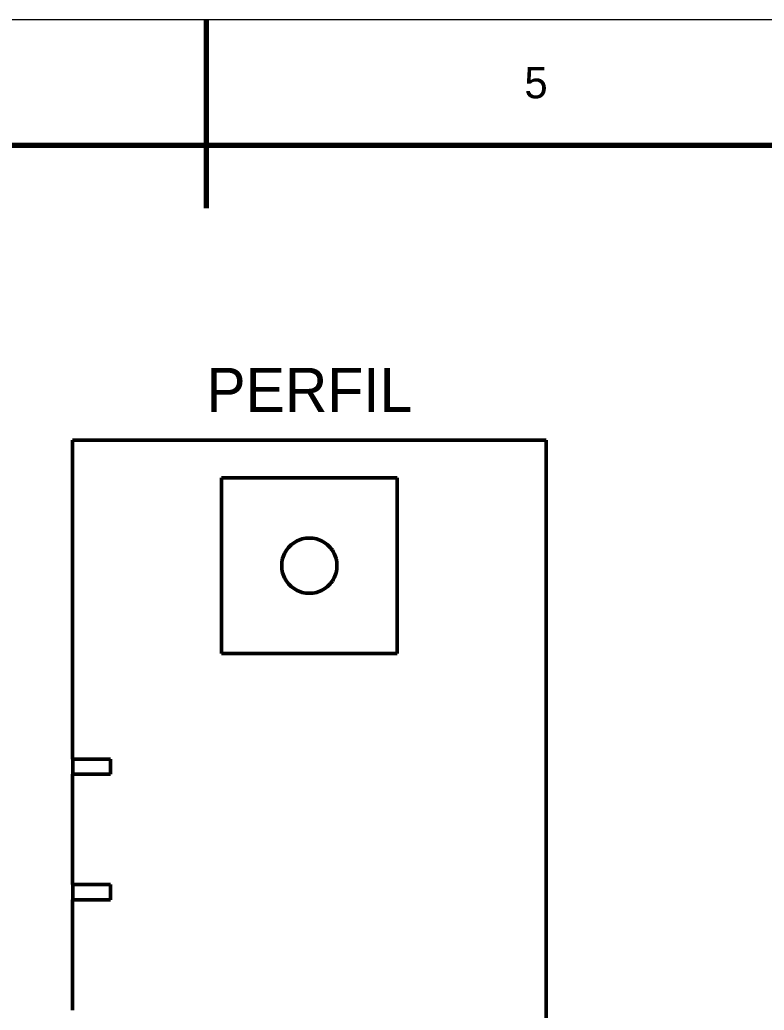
# Model space of a CAD drawing. Header units: millimetres. Extents: x 0 to 420, y 0 to 297.
# Drawn here: x 195.2 to 254.4, y 218.1 to 297 of the extents above; entities that cross this region are included whole.
import ezdxf
from ezdxf.enums import TextEntityAlignment as Align

# ---------------------------------------------------------------- set-up
doc = ezdxf.new("R2010")
doc.units = ezdxf.units.MM
doc.linetypes.add('DASHED', pattern=[1.524, 1.27, -0.254])
for name, color, linetype, lineweight in [('FINA', 7, 'CONTINUOUS', 18), ('NORMA', 7, 'CONTINUOUS', 70), ('OCULTA', 8, 'DASHED', 25), ('TEXTO', 7, 'CONTINUOUS', 25), ('VISIBLE', 7, 'CONTINUOUS', 50)]:
    doc.layers.add(name, color=color, linetype=linetype, lineweight=lineweight)

msp = doc.modelspace()

# ---------------------------------------------------------------- linework, layer by layer
at = {"layer": 'FINA'}
msp.add_line((210, 287), (210, 297), dxfattribs=at)
msp.add_lwpolyline([(0, 0), (420, 0), (420, 297), (0, 297)], close=True, dxfattribs=at)
at = {"layer": 'NORMA'}
msp.add_line((210, 297), (210, 282), dxfattribs=at)
msp.add_lwpolyline([(20, 10), (410, 10), (410, 287), (20, 287)], close=True, dxfattribs=at)
at = {"layer": 'OCULTA'}
for p, q in [((199.357, 263.53), (199.398, 263.53)), ((199.398, 263.53), (199.519, 263.53)), ((199.519, 263.53), (199.72, 263.53)), ((199.72, 263.53), (200, 263.53)), ((200, 263.53), (200.358, 263.53)), ((200.358, 263.53), (200.792, 263.53)), ((200.792, 263.53), (201.301, 263.53)), ((201.883, 263.53), (201.301, 263.53)), ((201.883, 263.53), (202.534, 263.53)), ((202.391, 263.53), (202.357, 263.53)), ((202.493, 263.53), (202.391, 263.53)), ((202.662, 263.53), (202.493, 263.53)), ((203.253, 263.53), (202.534, 263.53)), ((202.897, 263.53), (202.662, 263.53)), ((203.198, 263.53), (202.897, 263.53)), ((203.564, 263.53), (203.198, 263.53)), ((203.253, 263.53), (204.035, 263.53)), ((203.992, 263.53), (203.564, 263.53)), ((204.481, 263.53), (203.992, 263.53)), ((204.878, 263.53), (204.035, 263.53)), ((205.029, 263.53), (204.481, 263.53)), ((204.878, 263.53), (205.779, 263.53)), ((205.633, 263.53), (205.029, 263.53)), ((206.291, 263.53), (205.633, 263.53)), ((206.732, 263.53), (205.779, 263.53)), ((207, 263.53), (206.291, 263.53)), ((206.732, 263.53), (207.735, 263.53)), ((207.757, 263.53), (207, 263.53)), ((208.782, 263.53), (207.735, 263.53)), ((208.558, 263.53), (207.757, 263.53)), ((209.402, 263.53), (208.558, 263.53)), ((209.87, 263.53), (208.782, 263.53)), ((210.282, 263.53), (209.402, 263.53)), ((209.87, 263.53), (210.994, 263.53)), ((211.197, 263.53), (210.282, 263.53)), ((212.148, 263.53), (210.994, 263.53)), ((212.142, 263.53), (211.197, 263.53)), ((213.113, 263.53), (212.142, 263.53)), ((213.329, 263.53), (212.148, 263.53)), ((214.105, 263.53), (213.113, 263.53)), ((214.53, 263.53), (213.329, 263.53)), ((215.115, 263.53), (214.105, 263.53)), ((215.747, 263.53), (214.53, 263.53)), ((216.138, 263.53), (215.115, 263.53)), ((216.974, 263.53), (215.747, 263.53)), ((217.171, 263.53), (216.138, 263.53)), ((218.207, 263.53), (216.974, 263.53)), ((218.207, 263.53), (217.171, 263.53)), ((219.244, 263.53), (218.207, 263.53)), ((219.44, 263.53), (218.207, 263.53)), ((220.276, 263.53), (219.244, 263.53)), ((220.668, 263.53), (219.44, 263.53)), ((221.3, 263.53), (220.276, 263.53)), ((221.885, 263.53), (220.668, 263.53)), ((222.31, 263.53), (221.3, 263.53)), ((223.086, 263.53), (221.885, 263.53)), ((223.302, 263.53), (222.31, 263.53)), ((224.266, 263.53), (223.086, 263.53)), ((224.273, 263.53), (223.302, 263.53)), ((225.421, 263.53), (224.266, 263.53)), ((225.218, 263.53), (224.273, 263.53)), ((225.218, 263.53), (226.132, 263.53)), ((226.544, 263.53), (225.421, 263.53)), ((227.013, 263.53), (226.132, 263.53)), ((227.632, 263.53), (226.544, 263.53)), ((227.856, 263.53), (227.013, 263.53)), ((228.68, 263.53), (227.632, 263.53)), ((227.856, 263.53), (228.658, 263.53)), ((229.415, 263.53), (228.658, 263.53)), ((229.682, 263.53), (228.68, 263.53)), ((230.124, 263.53), (229.415, 263.53)), ((230.636, 263.53), (229.682, 263.53)), ((230.124, 263.53), (230.782, 263.53)), ((231.536, 263.53), (230.636, 263.53)), ((231.386, 263.53), (230.782, 263.53)), ((231.386, 263.53), (231.934, 263.53)), ((232.38, 263.53), (231.536, 263.53)), ((232.423, 263.53), (231.934, 263.53)), ((233.162, 263.53), (232.38, 263.53)), ((232.423, 263.53), (232.851, 263.53)), ((232.851, 263.53), (233.216, 263.53)), ((233.881, 263.53), (233.162, 263.53)), ((233.216, 263.53), (233.517, 263.53)), ((233.517, 263.53), (233.753, 263.53)), ((233.753, 263.53), (233.922, 263.53)), ((234.532, 263.53), (233.881, 263.53)), ((233.922, 263.53), (234.023, 263.53)), ((234.023, 263.53), (234.057, 263.53)), ((235.113, 263.53), (234.532, 263.53)), ((235.622, 263.53), (235.113, 263.53)), ((236.057, 263.53), (235.622, 263.53)), ((236.415, 263.53), (236.057, 263.53)), ((236.695, 263.53), (236.415, 263.53)), ((236.896, 263.53), (236.695, 263.53)), ((237.017, 263.53), (236.896, 263.53)), ((237.057, 263.53), (237.017, 263.53)), ((211.207, 260.53), (211.207, 260.53)), ((211.207, 246.53), (211.207, 260.53)), ((212.142, 260.53), (211.207, 260.53)), ((211.207, 260.53), (211.207, 260.53)), ((211.207, 246.53), (211.207, 260.53)), ((212.148, 260.53), (211.207, 260.53)), ((225.207, 260.53), (211.207, 260.53)), ((211.207, 260.53), (211.207, 260.53)), ((211.207, 246.53), (211.207, 260.53)), ((213.113, 260.53), (212.142, 260.53)), ((213.329, 260.53), (212.148, 260.53)), ((214.105, 260.53), (213.113, 260.53)), ((214.53, 260.53), (213.329, 260.53)), ((215.115, 260.53), (214.105, 260.53)), ((215.747, 260.53), (214.53, 260.53)), ((216.138, 260.53), (215.115, 260.53)), ((216.974, 260.53), (215.747, 260.53)), ((217.171, 260.53), (216.138, 260.53)), ((218.207, 260.53), (216.974, 260.53)), ((218.207, 260.53), (217.171, 260.53)), ((219.244, 260.53), (218.207, 260.53)), ((219.44, 260.53), (218.207, 260.53)), ((220.276, 260.53), (219.244, 260.53)), ((220.668, 260.53), (219.44, 260.53)), ((221.3, 260.53), (220.276, 260.53)), ((221.885, 260.53), (220.668, 260.53)), ((222.31, 260.53), (221.3, 260.53)), ((223.086, 260.53), (221.885, 260.53)), ((223.302, 260.53), (222.31, 260.53)), ((224.266, 260.53), (223.086, 260.53)), ((224.273, 260.53), (223.302, 260.53)), ((225.207, 260.53), (224.266, 260.53)), ((225.207, 260.53), (224.273, 260.53)), ((225.207, 260.53), (225.207, 260.53)), ((225.207, 246.53), (225.207, 260.53)), ((225.207, 260.53), (225.207, 260.53)), ((225.207, 246.53), (225.207, 260.53)), ((225.207, 260.53), (225.207, 260.53)), ((225.207, 246.53), (225.207, 260.53)), ((217.365, 255.562), (217.234, 255.503)), ((217.5, 255.613), (217.365, 255.562)), ((217.638, 255.655), (217.5, 255.613)), ((217.778, 255.687), (217.638, 255.655)), ((217.92, 255.711), (217.778, 255.687)), ((218.063, 255.725), (217.92, 255.711)), ((218.207, 255.73), (218.063, 255.725)), ((218.351, 255.725), (218.207, 255.73)), ((218.494, 255.711), (218.351, 255.725)), ((218.637, 255.687), (218.494, 255.711)), ((218.777, 255.655), (218.637, 255.687)), ((218.914, 255.613), (218.777, 255.655)), ((219.049, 255.562), (218.914, 255.613)), ((219.18, 255.503), (219.049, 255.562)), ((216.378, 254.752), (216.302, 254.63)), ((216.462, 254.869), (216.378, 254.752)), ((216.553, 254.98), (216.462, 254.869)), ((216.652, 255.085), (216.553, 254.98)), ((216.757, 255.184), (216.652, 255.085)), ((216.868, 255.275), (216.757, 255.184)), ((216.985, 255.359), (216.868, 255.275)), ((217.107, 255.435), (216.985, 255.359)), ((217.234, 255.503), (217.107, 255.435)), ((219.307, 255.435), (219.18, 255.503)), ((219.43, 255.359), (219.307, 255.435)), ((219.547, 255.275), (219.43, 255.359)), ((219.658, 255.184), (219.547, 255.275)), ((219.763, 255.085), (219.658, 255.184)), ((219.861, 254.98), (219.763, 255.085)), ((219.953, 254.869), (219.861, 254.98)), ((220.037, 254.752), (219.953, 254.869)), ((220.113, 254.63), (220.037, 254.752)), ((216.082, 254.099), (216.05, 253.959)), ((216.082, 254.099), (216.124, 254.237)), ((216.175, 254.372), (216.124, 254.237)), ((216.234, 254.503), (216.175, 254.372)), ((216.302, 254.63), (216.234, 254.503)), ((220.18, 254.503), (220.113, 254.63)), ((220.24, 254.372), (220.18, 254.503)), ((220.291, 254.237), (220.24, 254.372)), ((220.332, 254.099), (220.291, 254.237)), ((220.365, 253.959), (220.332, 254.099)), ((216.007, 253.53), (216.012, 253.674)), ((216.012, 253.386), (216.007, 253.53)), ((216.012, 253.674), (216.026, 253.817)), ((216.026, 253.243), (216.012, 253.386)), ((216.026, 253.817), (216.05, 253.959)), ((216.05, 253.1), (216.026, 253.243)), ((220.389, 253.817), (220.365, 253.959)), ((220.365, 253.1), (220.389, 253.243)), ((220.403, 253.674), (220.389, 253.817)), ((220.389, 253.243), (220.403, 253.386)), ((220.407, 253.53), (220.403, 253.674)), ((220.403, 253.386), (220.407, 253.53)), ((216.082, 252.96), (216.05, 253.1)), ((216.124, 252.823), (216.082, 252.96)), ((216.175, 252.688), (216.124, 252.823)), ((216.234, 252.557), (216.175, 252.688)), ((216.302, 252.43), (216.234, 252.557)), ((216.378, 252.307), (216.302, 252.43)), ((220.113, 252.43), (220.037, 252.307)), ((220.18, 252.557), (220.113, 252.43)), ((220.24, 252.688), (220.18, 252.557)), ((220.291, 252.823), (220.24, 252.688)), ((220.332, 252.96), (220.291, 252.823)), ((220.365, 253.1), (220.332, 252.96)), ((216.462, 252.19), (216.378, 252.307)), ((216.553, 252.079), (216.462, 252.19)), ((216.652, 251.974), (216.553, 252.079)), ((216.757, 251.876), (216.652, 251.974)), ((216.868, 251.784), (216.757, 251.876)), ((216.985, 251.7), (216.868, 251.784)), ((217.107, 251.624), (216.985, 251.7)), ((217.234, 251.557), (217.107, 251.624)), ((219.307, 251.624), (219.18, 251.557)), ((219.43, 251.7), (219.307, 251.624)), ((219.547, 251.784), (219.43, 251.7)), ((219.547, 251.784), (219.658, 251.876)), ((219.763, 251.974), (219.658, 251.876)), ((219.861, 252.079), (219.763, 251.974)), ((219.953, 252.19), (219.861, 252.079)), ((219.953, 252.19), (220.037, 252.307)), ((217.365, 251.497), (217.234, 251.557)), ((217.5, 251.446), (217.365, 251.497)), ((217.638, 251.405), (217.5, 251.446)), ((217.778, 251.372), (217.638, 251.405)), ((217.92, 251.349), (217.778, 251.372)), ((218.063, 251.334), (217.92, 251.349)), ((218.207, 251.33), (218.063, 251.334)), ((218.351, 251.334), (218.207, 251.33)), ((218.351, 251.334), (218.494, 251.349)), ((218.637, 251.372), (218.494, 251.349)), ((218.777, 251.405), (218.637, 251.372)), ((218.914, 251.446), (218.777, 251.405)), ((219.049, 251.497), (218.914, 251.446)), ((219.18, 251.557), (219.049, 251.497)), ((211.207, 246.53), (211.207, 246.53)), ((212.142, 246.53), (211.207, 246.53)), ((211.207, 246.53), (211.207, 246.53)), ((212.148, 246.53), (211.207, 246.53)), ((225.207, 246.53), (211.207, 246.53)), ((211.207, 246.53), (211.207, 246.53)), ((213.113, 246.53), (212.142, 246.53)), ((213.329, 246.53), (212.148, 246.53)), ((214.105, 246.53), (213.113, 246.53)), ((214.53, 246.53), (213.329, 246.53)), ((215.115, 246.53), (214.105, 246.53)), ((215.747, 246.53), (214.53, 246.53)), ((216.138, 246.53), (215.115, 246.53)), ((216.974, 246.53), (215.747, 246.53)), ((217.171, 246.53), (216.138, 246.53)), ((218.207, 246.53), (216.974, 246.53)), ((218.207, 246.53), (217.171, 246.53)), ((219.244, 246.53), (218.207, 246.53)), ((219.44, 246.53), (218.207, 246.53)), ((220.276, 246.53), (219.244, 246.53)), ((220.668, 246.53), (219.44, 246.53)), ((221.3, 246.53), (220.276, 246.53)), ((221.885, 246.53), (220.668, 246.53)), ((222.31, 246.53), (221.3, 246.53)), ((223.086, 246.53), (221.885, 246.53)), ((223.302, 246.53), (222.31, 246.53)), ((224.266, 246.53), (223.086, 246.53)), ((224.273, 246.53), (223.302, 246.53)), ((225.207, 246.53), (224.266, 246.53)), ((225.207, 246.53), (224.273, 246.53)), ((225.207, 246.53), (225.207, 246.53)), ((225.207, 246.53), (225.207, 246.53)), ((225.207, 246.53), (225.207, 246.53)), ((199.357, 238.13), (199.377, 238.13)), ((202.377, 238.13), (199.377, 238.13)), ((202.377, 238.13), (202.357, 238.13)), ((202.377, 236.93), (202.377, 238.13)), ((199.357, 236.93), (199.377, 236.93)), ((202.377, 236.93), (199.377, 236.93)), ((202.377, 236.93), (202.357, 236.93)), ((199.357, 228.13), (199.377, 228.13)), ((202.377, 228.13), (199.377, 228.13)), ((202.377, 228.13), (202.357, 228.13)), ((202.377, 226.93), (202.377, 228.13)), ((199.357, 226.93), (199.377, 226.93)), ((202.377, 226.93), (199.377, 226.93)), ((202.377, 226.93), (202.357, 226.93))]:
    msp.add_line(p, q, dxfattribs=at)
at = {"layer": 'VISIBLE'}
for p, q in [((199.398, 263.53), (199.357, 263.53)), ((199.357, 238.13), (199.357, 263.53)), ((199.357, 263.53), (199.357, 263.53)), ((199.357, 263.53), (199.357, 263.53)), ((199.357, 263.53), (237.057, 263.53)), ((199.519, 263.53), (199.398, 263.53)), ((199.72, 263.53), (199.519, 263.53)), ((200, 263.53), (199.72, 263.53)), ((200.358, 263.53), (200, 263.53)), ((200.792, 263.53), (200.358, 263.53)), ((201.301, 263.53), (200.792, 263.53)), ((201.883, 263.53), (201.301, 263.53)), ((202.534, 263.53), (201.883, 263.53)), ((202.357, 263.53), (202.391, 263.53)), ((202.391, 263.53), (202.493, 263.53)), ((202.493, 263.53), (202.662, 263.53)), ((203.253, 263.53), (202.534, 263.53)), ((202.662, 263.53), (202.897, 263.53)), ((202.897, 263.53), (203.198, 263.53)), ((203.198, 263.53), (203.564, 263.53)), ((204.035, 263.53), (203.253, 263.53)), ((203.564, 263.53), (203.992, 263.53)), ((204.481, 263.53), (203.992, 263.53)), ((204.878, 263.53), (204.035, 263.53)), ((204.481, 263.53), (205.029, 263.53)), ((205.779, 263.53), (204.878, 263.53)), ((205.633, 263.53), (205.029, 263.53)), ((205.633, 263.53), (206.291, 263.53)), ((206.732, 263.53), (205.779, 263.53)), ((207, 263.53), (206.291, 263.53)), ((207.735, 263.53), (206.732, 263.53)), ((207.757, 263.53), (207, 263.53)), ((208.782, 263.53), (207.735, 263.53)), ((207.757, 263.53), (208.558, 263.53)), ((209.402, 263.53), (208.558, 263.53)), ((209.87, 263.53), (208.782, 263.53)), ((210.282, 263.53), (209.402, 263.53)), ((210.994, 263.53), (209.87, 263.53)), ((210.282, 263.53), (211.197, 263.53)), ((212.148, 263.53), (210.994, 263.53)), ((212.142, 263.53), (211.197, 263.53)), ((213.113, 263.53), (212.142, 263.53)), ((213.329, 263.53), (212.148, 263.53)), ((214.105, 263.53), (213.113, 263.53)), ((214.53, 263.53), (213.329, 263.53)), ((215.115, 263.53), (214.105, 263.53)), ((215.747, 263.53), (214.53, 263.53)), ((216.138, 263.53), (215.115, 263.53)), ((216.974, 263.53), (215.747, 263.53)), ((217.171, 263.53), (216.138, 263.53)), ((218.207, 263.53), (216.974, 263.53)), ((218.207, 263.53), (217.171, 263.53)), ((219.44, 263.53), (218.207, 263.53)), ((219.244, 263.53), (218.207, 263.53)), ((220.276, 263.53), (219.244, 263.53)), ((220.668, 263.53), (219.44, 263.53)), ((221.3, 263.53), (220.276, 263.53)), ((221.885, 263.53), (220.668, 263.53)), ((222.31, 263.53), (221.3, 263.53)), ((223.086, 263.53), (221.885, 263.53)), ((223.302, 263.53), (222.31, 263.53)), ((224.266, 263.53), (223.086, 263.53)), ((224.273, 263.53), (223.302, 263.53)), ((225.421, 263.53), (224.266, 263.53)), ((225.218, 263.53), (224.273, 263.53)), ((226.132, 263.53), (225.218, 263.53)), ((225.421, 263.53), (226.544, 263.53)), ((227.013, 263.53), (226.132, 263.53)), ((226.544, 263.53), (227.632, 263.53)), ((227.856, 263.53), (227.013, 263.53)), ((228.68, 263.53), (227.632, 263.53)), ((228.658, 263.53), (227.856, 263.53)), ((229.415, 263.53), (228.658, 263.53)), ((228.68, 263.53), (229.682, 263.53)), ((230.124, 263.53), (229.415, 263.53)), ((230.636, 263.53), (229.682, 263.53)), ((230.782, 263.53), (230.124, 263.53)), ((230.636, 263.53), (231.536, 263.53)), ((231.386, 263.53), (230.782, 263.53)), ((231.934, 263.53), (231.386, 263.53)), ((232.38, 263.53), (231.536, 263.53)), ((232.423, 263.53), (231.934, 263.53)), ((232.38, 263.53), (233.162, 263.53)), ((232.851, 263.53), (232.423, 263.53)), ((233.216, 263.53), (232.851, 263.53)), ((233.881, 263.53), (233.162, 263.53)), ((233.517, 263.53), (233.216, 263.53)), ((233.753, 263.53), (233.517, 263.53)), ((233.922, 263.53), (233.753, 263.53)), ((233.881, 263.53), (234.532, 263.53)), ((234.023, 263.53), (233.922, 263.53)), ((234.057, 263.53), (234.023, 263.53)), ((235.113, 263.53), (234.532, 263.53)), ((235.113, 263.53), (235.622, 263.53)), ((235.622, 263.53), (236.057, 263.53)), ((236.057, 263.53), (236.415, 263.53)), ((236.415, 263.53), (236.695, 263.53)), ((236.695, 263.53), (236.896, 263.53)), ((236.896, 263.53), (237.017, 263.53)), ((237.017, 263.53), (237.057, 263.53)), ((237.057, 263.53), (237.057, 263.53)), ((237.057, 263.53), (237.057, 263.53)), ((237.057, 263.53), (237.057, 143.53)), ((225.207, 260.53), (211.207, 260.53)), ((211.207, 246.53), (211.207, 260.53)), ((211.207, 246.53), (211.207, 260.53)), ((212.148, 260.53), (211.207, 260.53)), ((211.207, 246.53), (211.207, 260.53)), ((212.142, 260.53), (211.207, 260.53)), ((213.113, 260.53), (212.142, 260.53)), ((213.329, 260.53), (212.148, 260.53)), ((214.105, 260.53), (213.113, 260.53)), ((214.53, 260.53), (213.329, 260.53)), ((215.115, 260.53), (214.105, 260.53)), ((215.747, 260.53), (214.53, 260.53)), ((216.138, 260.53), (215.115, 260.53)), ((216.974, 260.53), (215.747, 260.53)), ((217.171, 260.53), (216.138, 260.53)), ((218.207, 260.53), (216.974, 260.53)), ((218.207, 260.53), (217.171, 260.53)), ((219.44, 260.53), (218.207, 260.53)), ((219.244, 260.53), (218.207, 260.53)), ((220.276, 260.53), (219.244, 260.53)), ((220.668, 260.53), (219.44, 260.53)), ((221.3, 260.53), (220.276, 260.53)), ((221.885, 260.53), (220.668, 260.53)), ((222.31, 260.53), (221.3, 260.53)), ((223.086, 260.53), (221.885, 260.53)), ((223.302, 260.53), (222.31, 260.53)), ((224.266, 260.53), (223.086, 260.53)), ((224.273, 260.53), (223.302, 260.53)), ((225.207, 260.53), (224.266, 260.53)), ((225.207, 260.53), (224.273, 260.53)), ((225.207, 246.53), (225.207, 260.53)), ((225.207, 246.53), (225.207, 260.53)), ((225.207, 246.53), (225.207, 260.53)), ((217.365, 255.562), (217.234, 255.503)), ((217.365, 255.562), (217.234, 255.503)), ((217.5, 255.613), (217.365, 255.562)), ((217.5, 255.613), (217.365, 255.562)), ((217.365, 255.562), (217.365, 255.562)), ((217.638, 255.655), (217.5, 255.613)), ((217.638, 255.655), (217.5, 255.613)), ((217.5, 255.613), (217.5, 255.613)), ((217.778, 255.687), (217.638, 255.655)), ((217.778, 255.687), (217.638, 255.655)), ((217.638, 255.655), (217.638, 255.655)), ((217.92, 255.711), (217.778, 255.687)), ((217.92, 255.711), (217.778, 255.687)), ((217.778, 255.687), (217.778, 255.687)), ((218.063, 255.725), (217.92, 255.711)), ((218.063, 255.725), (217.92, 255.711)), ((217.92, 255.711), (217.92, 255.711)), ((218.207, 255.73), (218.063, 255.725)), ((218.207, 255.73), (218.063, 255.725)), ((218.063, 255.725), (218.063, 255.725)), ((218.351, 255.725), (218.207, 255.73)), ((218.351, 255.725), (218.207, 255.73)), ((218.207, 255.73), (218.207, 255.73)), ((218.494, 255.711), (218.351, 255.725)), ((218.494, 255.711), (218.351, 255.725)), ((218.351, 255.725), (218.351, 255.725)), ((218.637, 255.687), (218.494, 255.711)), ((218.637, 255.687), (218.494, 255.711)), ((218.494, 255.711), (218.494, 255.711)), ((218.777, 255.655), (218.637, 255.687)), ((218.777, 255.655), (218.637, 255.687)), ((218.637, 255.687), (218.637, 255.687)), ((218.914, 255.613), (218.777, 255.655)), ((218.914, 255.613), (218.777, 255.655)), ((218.777, 255.655), (218.777, 255.655)), ((219.049, 255.562), (218.914, 255.613)), ((219.049, 255.562), (218.914, 255.613)), ((218.914, 255.613), (218.914, 255.613)), ((219.18, 255.503), (219.049, 255.562)), ((219.18, 255.503), (219.049, 255.562)), ((219.049, 255.562), (219.049, 255.562)), ((216.378, 254.752), (216.302, 254.63)), ((216.378, 254.752), (216.302, 254.63)), ((216.462, 254.869), (216.378, 254.752)), ((216.462, 254.869), (216.378, 254.752)), ((216.378, 254.752), (216.378, 254.752)), ((216.553, 254.98), (216.462, 254.869)), ((216.553, 254.98), (216.462, 254.869)), ((216.462, 254.869), (216.462, 254.869)), ((216.652, 255.085), (216.553, 254.98)), ((216.652, 255.085), (216.553, 254.98)), ((216.553, 254.98), (216.553, 254.98)), ((216.757, 255.184), (216.652, 255.085)), ((216.757, 255.184), (216.652, 255.085)), ((216.652, 255.085), (216.652, 255.085)), ((216.868, 255.275), (216.757, 255.184)), ((216.868, 255.275), (216.757, 255.184)), ((216.757, 255.184), (216.757, 255.184)), ((216.985, 255.359), (216.868, 255.275)), ((216.985, 255.359), (216.868, 255.275)), ((216.868, 255.275), (216.868, 255.275)), ((217.107, 255.435), (216.985, 255.359)), ((217.107, 255.435), (216.985, 255.359)), ((216.985, 255.359), (216.985, 255.359)), ((217.234, 255.503), (217.107, 255.435)), ((217.234, 255.503), (217.107, 255.435)), ((217.107, 255.435), (217.107, 255.435)), ((217.234, 255.503), (217.234, 255.503)), ((219.307, 255.435), (219.18, 255.503)), ((219.307, 255.435), (219.18, 255.503)), ((219.18, 255.503), (219.18, 255.503)), ((219.43, 255.359), (219.307, 255.435)), ((219.43, 255.359), (219.307, 255.435)), ((219.307, 255.435), (219.307, 255.435)), ((219.547, 255.275), (219.43, 255.359)), ((219.547, 255.275), (219.43, 255.359)), ((219.43, 255.359), (219.43, 255.359)), ((219.658, 255.184), (219.547, 255.275)), ((219.658, 255.184), (219.547, 255.275)), ((219.547, 255.275), (219.547, 255.275)), ((219.763, 255.085), (219.658, 255.184)), ((219.763, 255.085), (219.658, 255.184)), ((219.658, 255.184), (219.658, 255.184)), ((219.861, 254.98), (219.763, 255.085)), ((219.861, 254.98), (219.763, 255.085)), ((219.763, 255.085), (219.763, 255.085)), ((219.953, 254.869), (219.861, 254.98)), ((219.953, 254.869), (219.861, 254.98)), ((219.861, 254.98), (219.861, 254.98)), ((220.037, 254.752), (219.953, 254.869)), ((220.037, 254.752), (219.953, 254.869)), ((219.953, 254.869), (219.953, 254.869)), ((220.113, 254.63), (220.037, 254.752)), ((220.113, 254.63), (220.037, 254.752)), ((220.037, 254.752), (220.037, 254.752)), ((216.082, 254.099), (216.05, 253.959)), ((216.082, 254.099), (216.05, 253.959)), ((216.082, 254.099), (216.124, 254.237)), ((216.124, 254.237), (216.082, 254.099)), ((216.082, 254.099), (216.082, 254.099)), ((216.175, 254.372), (216.124, 254.237)), ((216.175, 254.372), (216.124, 254.237)), ((216.124, 254.237), (216.124, 254.237)), ((216.234, 254.503), (216.175, 254.372)), ((216.234, 254.503), (216.175, 254.372)), ((216.175, 254.372), (216.175, 254.372)), ((216.302, 254.63), (216.234, 254.503)), ((216.302, 254.63), (216.234, 254.503)), ((216.234, 254.503), (216.234, 254.503)), ((216.302, 254.63), (216.302, 254.63)), ((220.18, 254.503), (220.113, 254.63)), ((220.18, 254.503), (220.113, 254.63)), ((220.113, 254.63), (220.113, 254.63)), ((220.24, 254.372), (220.18, 254.503)), ((220.24, 254.372), (220.18, 254.503)), ((220.18, 254.503), (220.18, 254.503)), ((220.291, 254.237), (220.24, 254.372)), ((220.291, 254.237), (220.24, 254.372)), ((220.24, 254.372), (220.24, 254.372)), ((220.332, 254.099), (220.291, 254.237)), ((220.332, 254.099), (220.291, 254.237)), ((220.291, 254.237), (220.291, 254.237)), ((220.365, 253.959), (220.332, 254.099)), ((220.365, 253.959), (220.332, 254.099)), ((220.332, 254.099), (220.332, 254.099)), ((216.007, 253.53), (216.012, 253.674)), ((216.012, 253.674), (216.007, 253.53)), ((216.012, 253.386), (216.007, 253.53)), ((216.007, 253.53), (216.007, 253.53)), ((216.007, 253.53), (216.012, 253.386)), ((216.012, 253.674), (216.026, 253.817)), ((216.026, 253.817), (216.012, 253.674)), ((216.012, 253.674), (216.012, 253.674)), ((216.026, 253.243), (216.012, 253.386)), ((216.012, 253.386), (216.012, 253.386)), ((216.012, 253.386), (216.026, 253.243)), ((216.026, 253.817), (216.05, 253.959)), ((216.05, 253.959), (216.026, 253.817)), ((216.026, 253.817), (216.026, 253.817)), ((216.05, 253.1), (216.026, 253.243)), ((216.026, 253.243), (216.026, 253.243)), ((216.026, 253.243), (216.05, 253.1)), ((216.05, 253.959), (216.05, 253.959)), ((220.389, 253.817), (220.365, 253.959)), ((220.389, 253.817), (220.365, 253.959)), ((220.365, 253.959), (220.365, 253.959)), ((220.365, 253.1), (220.389, 253.243)), ((220.365, 253.1), (220.389, 253.243)), ((220.403, 253.674), (220.389, 253.817)), ((220.403, 253.674), (220.389, 253.817)), ((220.389, 253.817), (220.389, 253.817)), ((220.389, 253.243), (220.403, 253.386)), ((220.389, 253.243), (220.403, 253.386)), ((220.389, 253.243), (220.389, 253.243)), ((220.407, 253.53), (220.403, 253.674)), ((220.407, 253.53), (220.403, 253.674)), ((220.403, 253.674), (220.403, 253.674)), ((220.403, 253.386), (220.407, 253.53)), ((220.403, 253.386), (220.407, 253.53)), ((220.403, 253.386), (220.403, 253.386)), ((220.407, 253.53), (220.407, 253.53)), ((216.05, 253.1), (216.05, 253.1)), ((216.082, 252.96), (216.05, 253.1)), ((216.05, 253.1), (216.082, 252.96)), ((216.124, 252.823), (216.082, 252.96)), ((216.082, 252.96), (216.082, 252.96)), ((216.082, 252.96), (216.124, 252.823)), ((216.175, 252.688), (216.124, 252.823)), ((216.124, 252.823), (216.124, 252.823)), ((216.124, 252.823), (216.175, 252.688)), ((216.234, 252.557), (216.175, 252.688)), ((216.175, 252.688), (216.175, 252.688)), ((216.175, 252.688), (216.234, 252.557)), ((216.302, 252.43), (216.234, 252.557)), ((216.234, 252.557), (216.234, 252.557)), ((216.234, 252.557), (216.302, 252.43)), ((216.378, 252.307), (216.302, 252.43)), ((216.302, 252.43), (216.302, 252.43)), ((216.302, 252.43), (216.378, 252.307)), ((220.113, 252.43), (220.037, 252.307)), ((220.037, 252.307), (220.113, 252.43)), ((220.18, 252.557), (220.113, 252.43)), ((220.113, 252.43), (220.18, 252.557)), ((220.113, 252.43), (220.113, 252.43)), ((220.24, 252.688), (220.18, 252.557)), ((220.18, 252.557), (220.24, 252.688)), ((220.18, 252.557), (220.18, 252.557)), ((220.291, 252.823), (220.24, 252.688)), ((220.24, 252.688), (220.291, 252.823)), ((220.24, 252.688), (220.24, 252.688)), ((220.332, 252.96), (220.291, 252.823)), ((220.291, 252.823), (220.332, 252.96)), ((220.291, 252.823), (220.291, 252.823)), ((220.365, 253.1), (220.332, 252.96)), ((220.332, 252.96), (220.365, 253.1)), ((220.332, 252.96), (220.332, 252.96)), ((220.365, 253.1), (220.365, 253.1)), ((216.462, 252.19), (216.378, 252.307)), ((216.378, 252.307), (216.378, 252.307)), ((216.378, 252.307), (216.462, 252.19)), ((216.553, 252.079), (216.462, 252.19)), ((216.462, 252.19), (216.462, 252.19)), ((216.462, 252.19), (216.553, 252.079)), ((216.652, 251.974), (216.553, 252.079)), ((216.553, 252.079), (216.553, 252.079)), ((216.553, 252.079), (216.652, 251.974)), ((216.757, 251.876), (216.652, 251.974)), ((216.652, 251.974), (216.652, 251.974)), ((216.652, 251.974), (216.757, 251.876)), ((216.868, 251.784), (216.757, 251.876)), ((216.757, 251.876), (216.757, 251.876)), ((216.757, 251.876), (216.868, 251.784)), ((216.985, 251.7), (216.868, 251.784)), ((216.868, 251.784), (216.868, 251.784)), ((216.868, 251.784), (216.985, 251.7)), ((217.107, 251.624), (216.985, 251.7)), ((216.985, 251.7), (216.985, 251.7)), ((216.985, 251.7), (217.107, 251.624)), ((217.234, 251.557), (217.107, 251.624)), ((217.107, 251.624), (217.107, 251.624)), ((217.107, 251.624), (217.234, 251.557)), ((219.307, 251.624), (219.18, 251.557)), ((219.18, 251.557), (219.307, 251.624)), ((219.43, 251.7), (219.307, 251.624)), ((219.307, 251.624), (219.43, 251.7)), ((219.307, 251.624), (219.307, 251.624)), ((219.547, 251.784), (219.43, 251.7)), ((219.43, 251.7), (219.547, 251.784)), ((219.43, 251.7), (219.43, 251.7)), ((219.547, 251.784), (219.658, 251.876)), ((219.547, 251.784), (219.658, 251.876)), ((219.547, 251.784), (219.547, 251.784)), ((219.763, 251.974), (219.658, 251.876)), ((219.658, 251.876), (219.763, 251.974)), ((219.658, 251.876), (219.658, 251.876)), ((219.861, 252.079), (219.763, 251.974)), ((219.763, 251.974), (219.861, 252.079)), ((219.763, 251.974), (219.763, 251.974)), ((219.953, 252.19), (219.861, 252.079)), ((219.861, 252.079), (219.953, 252.19)), ((219.861, 252.079), (219.861, 252.079)), ((219.953, 252.19), (220.037, 252.307)), ((219.953, 252.19), (220.037, 252.307)), ((219.953, 252.19), (219.953, 252.19)), ((220.037, 252.307), (220.037, 252.307)), ((217.365, 251.497), (217.234, 251.557)), ((217.234, 251.557), (217.234, 251.557)), ((217.234, 251.557), (217.365, 251.497)), ((217.5, 251.446), (217.365, 251.497)), ((217.365, 251.497), (217.365, 251.497)), ((217.365, 251.497), (217.5, 251.446)), ((217.638, 251.405), (217.5, 251.446)), ((217.5, 251.446), (217.5, 251.446)), ((217.5, 251.446), (217.638, 251.405)), ((217.778, 251.372), (217.638, 251.405)), ((217.638, 251.405), (217.638, 251.405)), ((217.638, 251.405), (217.778, 251.372)), ((217.92, 251.349), (217.778, 251.372)), ((217.778, 251.372), (217.778, 251.372)), ((217.778, 251.372), (217.92, 251.349)), ((218.063, 251.334), (217.92, 251.349)), ((217.92, 251.349), (217.92, 251.349)), ((217.92, 251.349), (218.063, 251.334)), ((218.207, 251.33), (218.063, 251.334)), ((218.063, 251.334), (218.063, 251.334)), ((218.063, 251.334), (218.207, 251.33)), ((218.351, 251.334), (218.207, 251.33)), ((218.207, 251.33), (218.351, 251.334)), ((218.207, 251.33), (218.207, 251.33)), ((218.351, 251.334), (218.494, 251.349)), ((218.351, 251.334), (218.494, 251.349)), ((218.351, 251.334), (218.351, 251.334)), ((218.637, 251.372), (218.494, 251.349)), ((218.494, 251.349), (218.637, 251.372)), ((218.494, 251.349), (218.494, 251.349)), ((218.777, 251.405), (218.637, 251.372)), ((218.637, 251.372), (218.777, 251.405)), ((218.637, 251.372), (218.637, 251.372)), ((218.914, 251.446), (218.777, 251.405)), ((218.777, 251.405), (218.914, 251.446)), ((218.777, 251.405), (218.777, 251.405)), ((219.049, 251.497), (218.914, 251.446)), ((218.914, 251.446), (219.049, 251.497)), ((218.914, 251.446), (218.914, 251.446)), ((219.18, 251.557), (219.049, 251.497)), ((219.049, 251.497), (219.18, 251.557)), ((219.049, 251.497), (219.049, 251.497)), ((219.18, 251.557), (219.18, 251.557)), ((225.207, 246.53), (211.207, 246.53)), ((212.148, 246.53), (211.207, 246.53)), ((212.142, 246.53), (211.207, 246.53)), ((213.113, 246.53), (212.142, 246.53)), ((213.329, 246.53), (212.148, 246.53)), ((214.105, 246.53), (213.113, 246.53)), ((214.53, 246.53), (213.329, 246.53)), ((215.115, 246.53), (214.105, 246.53)), ((215.747, 246.53), (214.53, 246.53)), ((216.138, 246.53), (215.115, 246.53)), ((216.974, 246.53), (215.747, 246.53)), ((217.171, 246.53), (216.138, 246.53)), ((218.207, 246.53), (216.974, 246.53)), ((218.207, 246.53), (217.171, 246.53)), ((219.44, 246.53), (218.207, 246.53)), ((219.244, 246.53), (218.207, 246.53)), ((220.276, 246.53), (219.244, 246.53)), ((220.668, 246.53), (219.44, 246.53)), ((221.3, 246.53), (220.276, 246.53)), ((221.885, 246.53), (220.668, 246.53)), ((222.31, 246.53), (221.3, 246.53)), ((223.086, 246.53), (221.885, 246.53)), ((223.302, 246.53), (222.31, 246.53)), ((224.266, 246.53), (223.086, 246.53)), ((224.273, 246.53), (223.302, 246.53)), ((225.207, 246.53), (224.266, 246.53)), ((225.207, 246.53), (224.273, 246.53)), ((199.377, 238.13), (199.357, 238.13)), ((199.377, 238.13), (199.357, 238.13)), ((199.357, 238.13), (199.357, 238.13)), ((199.357, 238.13), (199.357, 238.13)), ((199.377, 236.93), (199.377, 238.13)), ((202.377, 238.13), (199.377, 238.13)), ((199.377, 236.93), (199.377, 238.13)), ((199.377, 236.93), (199.377, 238.13)), ((199.377, 238.13), (199.377, 238.13)), ((199.377, 238.13), (199.377, 238.13)), ((199.377, 238.13), (199.377, 238.13)), ((199.377, 238.13), (199.377, 238.13)), ((199.377, 238.13), (199.377, 238.13)), ((199.377, 238.13), (199.377, 238.13)), ((199.377, 238.13), (199.377, 238.13)), ((199.377, 238.13), (199.377, 238.13)), ((199.377, 238.13), (199.377, 238.13)), ((199.377, 238.13), (199.377, 238.13)), ((199.377, 238.13), (199.377, 238.13)), ((199.377, 238.13), (199.377, 238.13)), ((199.377, 238.13), (199.377, 238.13)), ((199.377, 238.13), (199.377, 238.13)), ((199.377, 238.13), (199.377, 238.13)), ((199.377, 238.13), (199.377, 238.13)), ((202.357, 238.13), (202.377, 238.13)), ((202.377, 236.93), (202.377, 238.13)), ((199.377, 236.93), (199.357, 236.93)), ((199.357, 228.13), (199.357, 236.93)), ((199.357, 236.93), (199.357, 236.93)), ((199.357, 236.93), (199.357, 236.93)), ((199.357, 236.93), (199.377, 236.93)), ((202.377, 236.93), (199.377, 236.93)), ((199.377, 236.93), (199.377, 236.93)), ((199.377, 236.93), (199.377, 236.93)), ((199.377, 236.93), (199.377, 236.93)), ((199.377, 236.93), (199.377, 236.93)), ((199.377, 236.93), (199.377, 236.93)), ((199.377, 236.93), (199.377, 236.93)), ((199.377, 236.93), (199.377, 236.93)), ((199.377, 236.93), (199.377, 236.93)), ((199.377, 236.93), (199.377, 236.93)), ((199.377, 236.93), (199.377, 236.93)), ((199.377, 236.93), (199.377, 236.93)), ((199.377, 236.93), (199.377, 236.93)), ((199.377, 236.93), (199.377, 236.93)), ((199.377, 236.93), (199.377, 236.93)), ((199.377, 236.93), (199.377, 236.93)), ((199.377, 236.93), (199.377, 236.93)), ((202.357, 236.93), (202.377, 236.93)), ((199.377, 228.13), (199.357, 228.13)), ((199.377, 228.13), (199.357, 228.13)), ((199.357, 228.13), (199.357, 228.13)), ((199.357, 228.13), (199.357, 228.13)), ((199.377, 226.93), (199.377, 228.13)), ((202.377, 228.13), (199.377, 228.13)), ((199.377, 226.93), (199.377, 228.13)), ((199.377, 226.93), (199.377, 228.13)), ((199.377, 228.13), (199.377, 228.13)), ((199.377, 228.13), (199.377, 228.13)), ((199.377, 228.13), (199.377, 228.13)), ((199.377, 228.13), (199.377, 228.13)), ((199.377, 228.13), (199.377, 228.13)), ((199.377, 228.13), (199.377, 228.13)), ((199.377, 228.13), (199.377, 228.13)), ((199.377, 228.13), (199.377, 228.13)), ((199.377, 228.13), (199.377, 228.13)), ((199.377, 228.13), (199.377, 228.13)), ((199.377, 228.13), (199.377, 228.13)), ((199.377, 228.13), (199.377, 228.13)), ((199.377, 228.13), (199.377, 228.13)), ((199.377, 228.13), (199.377, 228.13)), ((199.377, 228.13), (199.377, 228.13)), ((199.377, 228.13), (199.377, 228.13)), ((202.357, 228.13), (202.377, 228.13)), ((202.377, 226.93), (202.377, 228.13)), ((199.377, 226.93), (199.357, 226.93)), ((199.357, 218.13), (199.357, 226.93)), ((199.357, 226.93), (199.357, 226.93)), ((199.357, 226.93), (199.357, 226.93)), ((199.357, 226.93), (199.377, 226.93)), ((202.377, 226.93), (199.377, 226.93)), ((199.377, 226.93), (199.377, 226.93)), ((199.377, 226.93), (199.377, 226.93)), ((199.377, 226.93), (199.377, 226.93)), ((199.377, 226.93), (199.377, 226.93)), ((199.377, 226.93), (199.377, 226.93)), ((199.377, 226.93), (199.377, 226.93)), ((199.377, 226.93), (199.377, 226.93)), ((199.377, 226.93), (199.377, 226.93)), ((199.377, 226.93), (199.377, 226.93)), ((199.377, 226.93), (199.377, 226.93)), ((199.377, 226.93), (199.377, 226.93)), ((199.377, 226.93), (199.377, 226.93)), ((199.377, 226.93), (199.377, 226.93)), ((199.377, 226.93), (199.377, 226.93)), ((199.377, 226.93), (199.377, 226.93)), ((199.377, 226.93), (199.377, 226.93)), ((202.357, 226.93), (202.377, 226.93)), ((199.357, 218.13), (199.357, 218.13))]:
    msp.add_line(p, q, dxfattribs=at)

# ---------------------------------------------------------------- texts
at = {"layer": 'TEXTO'}
for s, height, p in [('5', 2.5, (236.25, 292)), ('PERFIL', 3.5, (218.207, 267.53))]:
    msp.add_text(s, height=height, dxfattribs=at).set_placement(p, align=Align.MIDDLE_CENTER)

doc.saveas('drawing.dxf')
